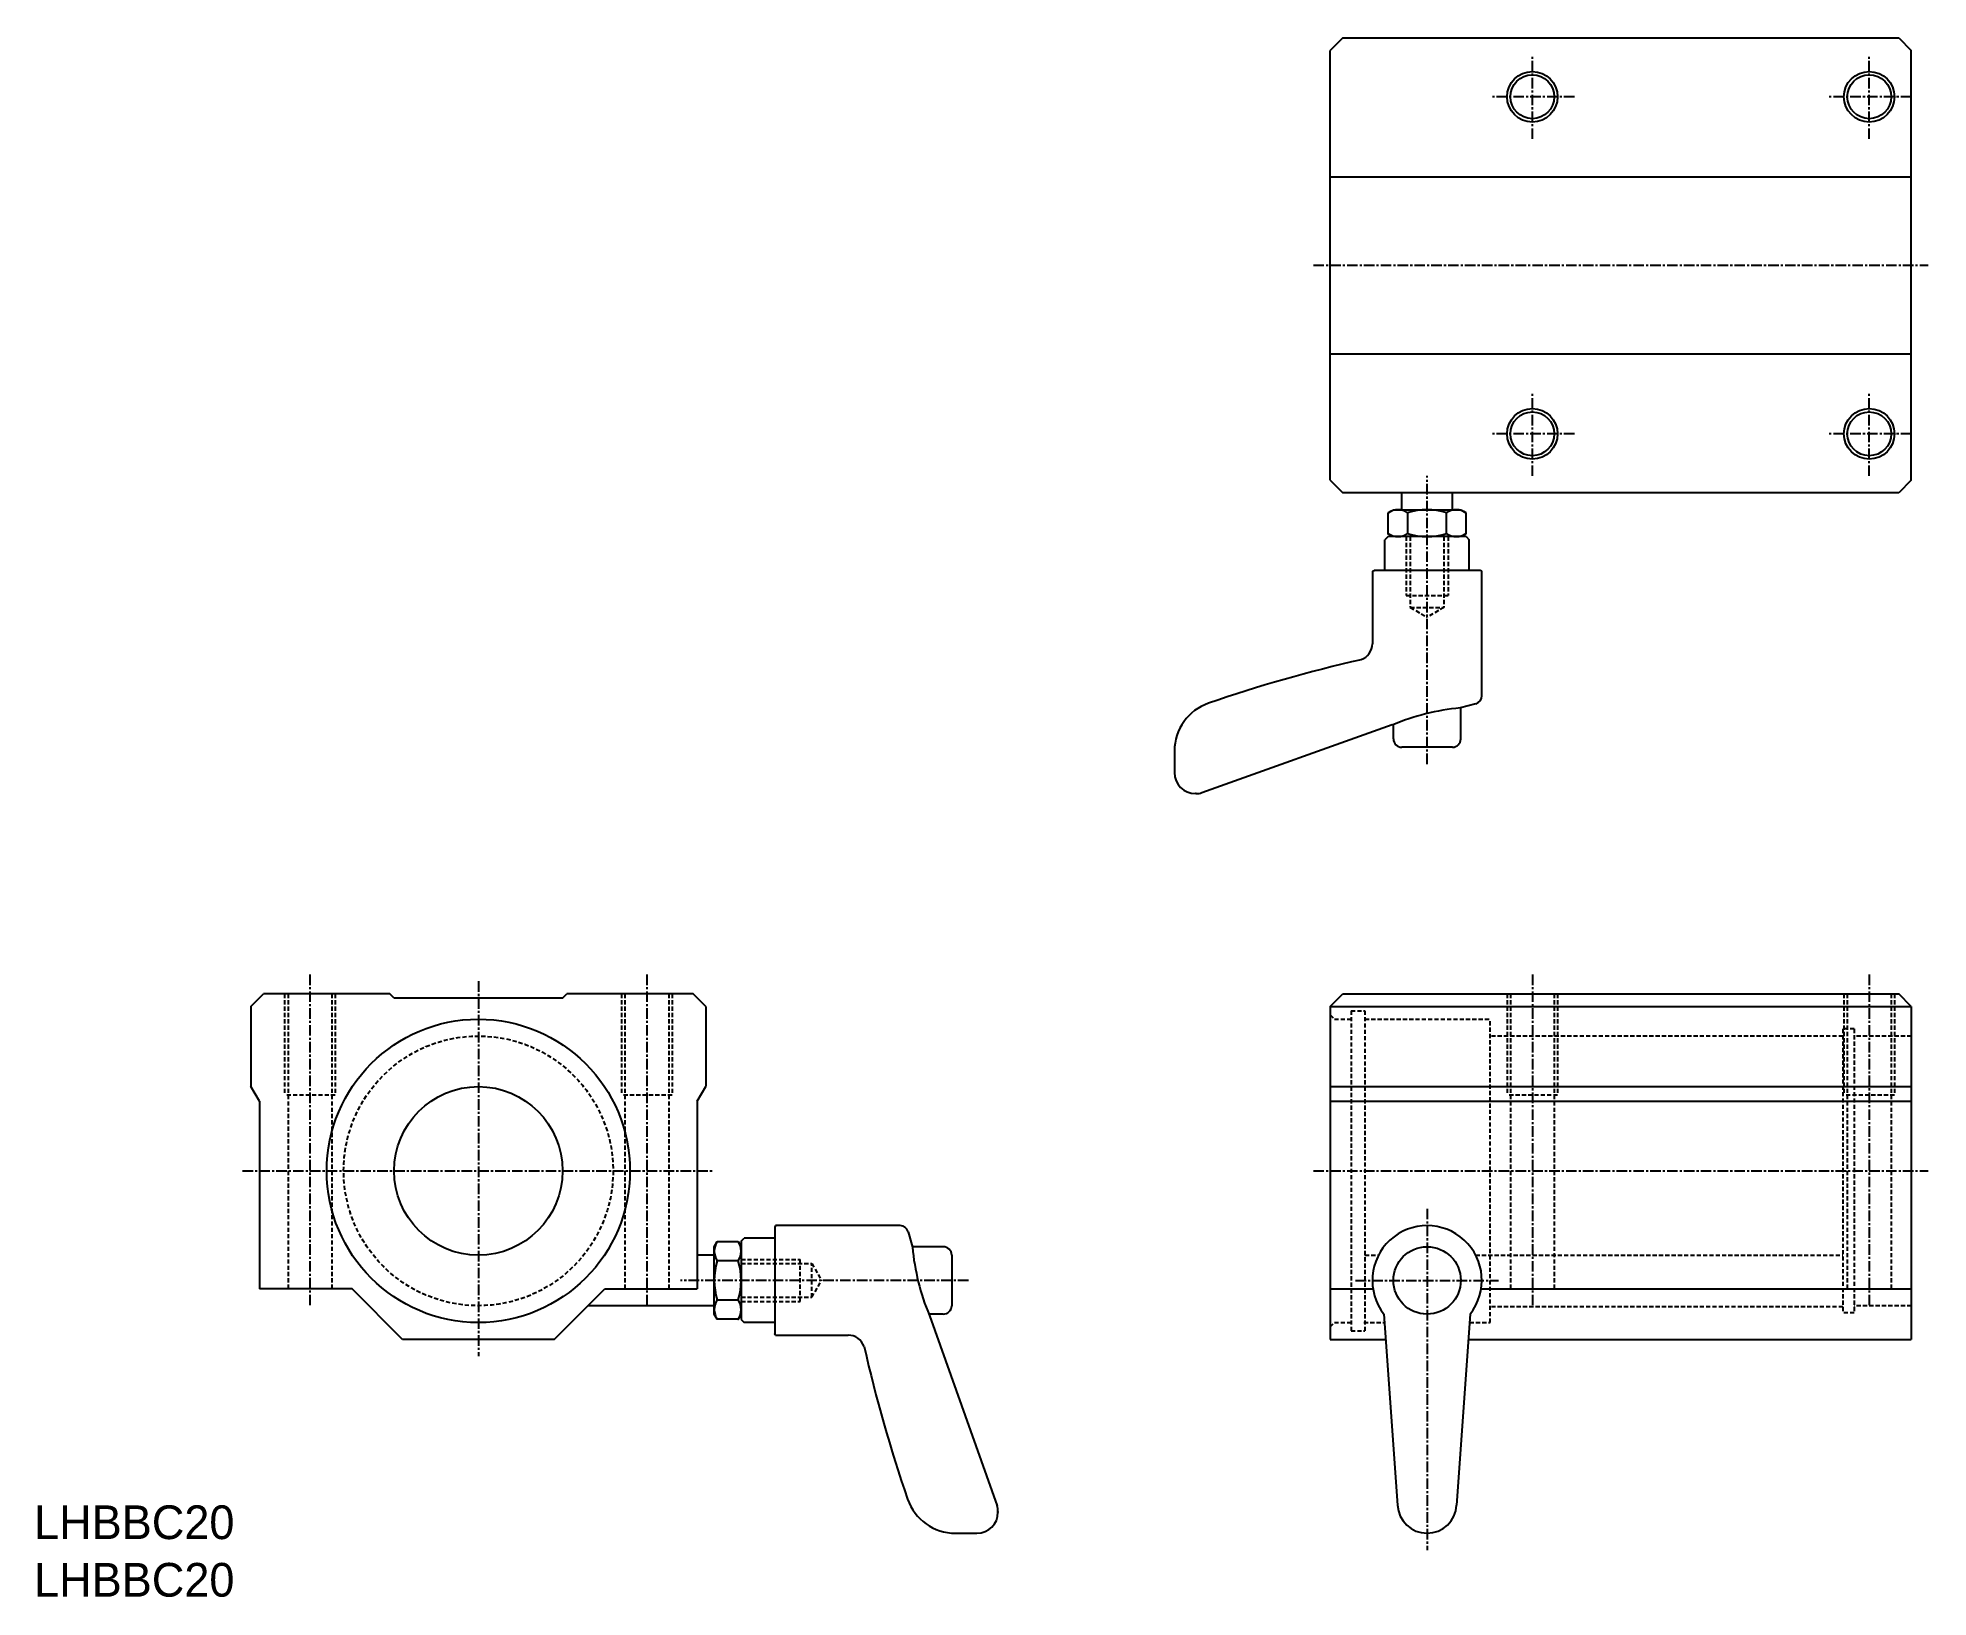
# Model space of a CAD drawing. Extents: x 1962 to 2187, y -964 to -779.
import ezdxf

# ---------------------------------------------------------------- set-up
doc = ezdxf.new("R2010")
doc.units = 0
doc.linetypes.add('CENTER', pattern=[2, 1.25, -0.25, 0.25, -0.25])
doc.linetypes.add('DASHED', pattern=[0.75, 0.5, -0.25])
doc.layers.get('0').update_dxf_attribs({"linetype": 'CONTINUOUS'})
doc.layers.add('CENTER', color=1, linetype='CENTER')

# ---------------------------------------------------------------- blocks, each defined once
blk = doc.blocks.new('A$C591A3873')
at = {"color": 1, "linetype": 'CENTER'}
for p, q in [((0, 8.5), (0, -32)), ((-8.5, 0), (8.5, 0))]:
    blk.add_line(p, q, dxfattribs=at)
at = {"color": 7, "linetype": 'CONTINUOUS'}
for p, q in [((-5.12, -4), (-3.5, -26.66)), ((5.12, -4), (3.5, -26.66))]:
    blk.add_line(p, q, dxfattribs=at)
blk.add_circle((0, 0), 4, dxfattribs=at)
for centre, radius, start, end in [((0, 0), 6.5, 322.0201, 217.9799), ((0, -26.5), 3.5, 182.543, 357.4475)]:
    blk.add_arc(centre, radius, start, end, dxfattribs=at)

msp = doc.modelspace()

# ---------------------------------------------------------------- linework, layer by layer
at = {"color": 7, "linetype": 'CONTINUOUS'}
for p, q in [((2117.27, -778.53), (2115.77, -780.03)), ((2117.27, -778.53), (2183.27, -778.53)), ((2183.27, -778.53), (2184.77, -780.03)), ((2115.77, -831.03), (2115.77, -780.03)), ((2184.77, -831.03), (2184.77, -780.03)), ((2115.77, -795.03), (2184.77, -795.03)), ((2115.77, -816.03), (2184.77, -816.03)), ((2115.77, -831.03), (2117.27, -832.53)), ((2183.27, -832.53), (2117.27, -832.53)), ((2124.27, -834.53), (2124.27, -832.53)), ((2130.27, -834.53), (2130.27, -832.53)), ((2184.77, -831.03), (2183.27, -832.53)), ((2122.65, -834.89), (2123.27, -834.53)), ((2122.65, -837.38), (2122.65, -834.89)), ((2123.27, -834.53), (2131.27, -834.53)), ((2124.96, -834.89), (2124.96, -837.38)), ((2129.58, -837.38), (2129.58, -834.89)), ((2131.27, -834.53), (2131.89, -834.89)), ((2131.89, -834.89), (2131.89, -837.38)), ((2122.64, -837.73), (2122.27, -838.1)), ((2122.27, -841.73), (2122.27, -838.1)), ((2131.91, -837.73), (2122.64, -837.73)), ((2123.27, -837.73), (2122.65, -837.38)), ((2131.27, -837.73), (2123.27, -837.73)), ((2131.89, -837.38), (2131.27, -837.73)), ((2131.91, -837.73), (2132.27, -838.1)), ((2132.27, -841.73), (2132.27, -838.1)), ((2120.77, -841.82), (2120.97, -841.73)), ((2133.57, -841.73), (2120.97, -841.73)), ((2133.77, -841.82), (2133.57, -841.73)), ((2120.77, -841.82), (2120.77, -850.44)), ((2133.77, -856.6), (2133.77, -841.82)), ((2133.04, -857.56), (2131.22, -858.06)), ((2131.27, -861.73), (2131.27, -858.05)), ((2123.11, -860.08), (2100.52, -868.12)), ((2123.27, -861.73), (2123.27, -860.02)), ((2097.27, -863.17), (2097.27, -865.73)), ((2130.27, -862.73), (2124.27, -862.73)), ((2099.85, -868.23), (2099.77, -868.23)), ((1987.62, -893.5), (1989.12, -892)), ((2004.12, -892), (1989.12, -892)), ((2000.37, -892), (2000.37, -892)), ((2004.62, -892.5), (2004.12, -892)), ((2024.62, -892.5), (2004.62, -892.5)), ((2024.62, -892.5), (2025.12, -892)), ((2040.12, -892), (2025.12, -892)), ((2041.62, -893.5), (2040.12, -892)), ((2115.77, -893.5), (2117.27, -892)), ((2117.27, -892), (2183.27, -892)), ((2184.77, -893.5), (2183.27, -892)), ((1987.62, -893.5), (1987.62, -903)), ((2041.62, -893.5), (2041.62, -903)), ((2115.77, -893.5), (2115.77, -933)), ((2115.77, -893.5), (2184.77, -893.5)), ((2184.77, -893.5), (2184.77, -933)), ((1988.62, -904.73), (1987.62, -903)), ((2040.62, -904.73), (2041.62, -903)), ((2115.77, -903), (2184.77, -903)), ((1988.62, -904.73), (1988.62, -927)), ((2040.62, -904.73), (2040.62, -927)), ((2115.77, -904.73), (2184.77, -904.73)), ((2049.91, -919.5), (2049.82, -919.7)), ((2049.82, -919.7), (2049.82, -932.29)), ((2064.69, -919.5), (2049.91, -919.5)), ((2065.65, -920.22), (2066.15, -922.05)), ((2042.62, -922), (2042.98, -921.38)), ((2042.62, -930), (2042.62, -922)), ((2042.98, -921.38), (2045.47, -921.38)), ((2045.47, -921.38), (2045.82, -922)), ((2045.82, -921.36), (2046.19, -921)), ((2045.82, -921.36), (2045.82, -930.63)), ((2045.82, -922), (2045.82, -930)), ((2049.82, -921), (2046.19, -921)), ((2069.82, -922), (2066.14, -922)), ((2042.62, -923), (2040.62, -923)), ((2045.47, -923.69), (2042.98, -923.69)), ((2070.82, -923), (2070.82, -929)), ((1999.62, -927), (1988.62, -927)), ((2005.62, -933), (1999.62, -927)), ((2023.62, -933), (2029.62, -927)), ((2029.62, -927), (2040.62, -927)), ((2115.77, -927), (2120.85, -927)), ((2133.7, -927), (2184.77, -927)), ((2042.62, -929), (2027.62, -929)), ((2042.98, -928.3), (2045.47, -928.3)), ((2042.98, -930.61), (2042.62, -930)), ((2045.47, -930.61), (2042.98, -930.61)), ((2045.82, -930), (2045.47, -930.61)), ((2045.82, -930.63), (2046.19, -931)), ((2049.82, -931), (2046.19, -931)), ((2069.82, -930), (2068.11, -930)), ((2068.17, -930.15), (2076.21, -952.74)), ((2023.62, -933), (2005.62, -933)), ((2049.91, -932.5), (2049.82, -932.29)), ((2049.91, -932.5), (2058.53, -932.5)), ((2115.77, -933), (2122.36, -933)), ((2132.18, -933), (2184.77, -933)), ((2076.32, -953.41), (2076.32, -953.5)), ((2071.26, -956), (2073.82, -956))]:
    msp.add_line(p, q, dxfattribs=at)
at = {"color": 3, "linetype": 'DASHED'}
for p, q in [((2124.77, -837.73), (2124.77, -844.73)), ((2125.27, -837.73), (2125.27, -846.13)), ((2129.27, -837.73), (2129.27, -846.13)), ((2129.77, -837.73), (2129.77, -844.73)), ((2124.77, -844.73), (2129.77, -844.73)), ((2125.27, -846.13), (2127.27, -847.29)), ((2125.27, -846.13), (2129.27, -846.13)), ((2129.27, -846.13), (2127.27, -847.29)), ((1991.62, -892), (1991.62, -904)), ((1992.02, -892), (1992.02, -927)), ((1997.22, -892), (1997.22, -927)), ((1997.62, -892), (1997.62, -904)), ((2031.62, -892), (2031.62, -904)), ((2032.02, -892), (2032.02, -927)), ((2037.22, -892), (2037.22, -927)), ((2037.62, -892), (2037.62, -904)), ((2136.77, -892), (2136.77, -904)), ((2137.17, -892), (2137.17, -927)), ((2142.37, -892), (2142.37, -927)), ((2142.77, -892), (2142.77, -904)), ((2176.77, -892), (2176.77, -904)), ((2177.17, -892), (2177.17, -927)), ((2182.37, -892), (2182.37, -927)), ((2182.77, -892), (2182.77, -904)), ((2115.77, -894.5), (2116.27, -895)), ((2116.27, -895), (2118.24, -895)), ((2118.24, -894), (2118.24, -932)), ((2118.24, -894), (2119.89, -894)), ((2119.89, -894), (2119.89, -932)), ((2119.89, -895), (2134.77, -895)), ((2134.77, -931), (2134.77, -895)), ((2176.65, -897), (2134.77, -897)), ((2176.65, -896.15), (2176.65, -929.85)), ((2178, -896.15), (2176.65, -896.15)), ((2178, -896.15), (2178, -929.85)), ((2184.77, -897), (2178, -897)), ((1997.62, -904), (1991.62, -904)), ((2037.62, -904), (2031.62, -904)), ((2142.77, -904), (2136.77, -904)), ((2182.77, -904), (2176.77, -904)), ((2045.82, -923.5), (2052.82, -923.5)), ((2045.82, -924), (2054.22, -924)), ((2052.82, -928.5), (2052.82, -923.5)), ((2054.22, -928), (2054.22, -924)), ((2054.22, -924), (2055.38, -926)), ((2119.89, -923), (2121.51, -923)), ((2133.04, -923), (2176.65, -923)), ((2054.22, -928), (2055.38, -926)), ((2045.82, -928), (2054.22, -928)), ((2045.82, -928.5), (2052.82, -928.5)), ((2176.65, -929.15), (2134.77, -929.15)), ((2184.77, -929), (2178, -929)), ((2115.77, -931.5), (2116.27, -931)), ((2116.27, -931), (2118.24, -931)), ((2119.77, -931), (2122.22, -931)), ((2132.32, -931), (2134.77, -931)), ((2178, -929.85), (2176.65, -929.85)), ((2118.24, -932), (2119.89, -932))]:
    msp.add_line(p, q, dxfattribs=at)
at = {"color": 3}
for centre in [(2139.77, -785.53), (2179.77, -785.53), (2139.77, -825.53), (2179.77, -825.53)]:
    msp.add_circle(centre, 3, dxfattribs=at)
at = {"color": 7, "linetype": 'CONTINUOUS'}
for centre, radius in [((2139.77, -785.53), 2.6), ((2179.77, -785.53), 2.6), ((2139.77, -825.53), 2.6), ((2179.77, -825.53), 2.6), ((2014.62, -913), 18), ((2014.62, -913), 10)]:
    msp.add_circle(centre, radius, dxfattribs=at)
at = {"color": 3, "linetype": 'DASHED'}
msp.add_circle((2014.62, -913), 16, dxfattribs=at)
at = {"color": 7, "linetype": 'CONTINUOUS'}
for centre, radius, start, end in [((2123.81, -836.58), 2.04, 55.6158, 124.3842), ((2127.27, -842.18), 7.64, 72.412, 107.588), ((2130.74, -836.58), 2.04, 55.6158, 124.3842), ((2123.81, -835.69), 2.04, 235.6158, 304.3842), ((2127.27, -830.09), 7.64, 252.412, 287.588), ((2130.74, -835.69), 2.04, 235.6158, 304.3842), ((2118.77, -850.44), 2, 289.379, 0), ((2157.53, -1020.36), 172.29, 102.7741, 109.0455), ((2132.77, -856.6), 1, 285.7247, 0), ((2103.27, -863.17), 6, 109.1019, 180), ((2133.76, -885.48), 27.53, 95.2907, 112.7322), ((2124.27, -861.73), 1, 180, 270), ((2130.27, -861.73), 1, 270, 0), ((2099.77, -865.73), 2.5, 180, 270), ((2099.85, -866.23), 2, 270, 289.5744), ((2064.69, -920.5), 1, 15.7247, 90), ((2044.67, -922.53), 2.04, 145.6158, 214.3842), ((2043.78, -922.53), 2.04, 325.6158, 34.3842), ((2093.57, -919.51), 27.53, 185.2907, 202.7322), ((2069.82, -923), 1, 0, 90), ((2050.27, -926), 7.64, 162.412, 197.588), ((2038.18, -926), 7.64, 342.412, 17.588), ((2044.67, -929.46), 2.04, 145.6158, 214.3842), ((2043.78, -929.46), 2.04, 325.6158, 34.3842), ((2069.82, -929), 1, 270, 0), ((2058.53, -934.5), 2, 19.379, 90), ((2228.45, -895.74), 172.29, 192.7741, 199.0455), ((2071.26, -950), 6, 199.1019, 270), ((2073.82, -953.5), 2.5, 270, 0), ((2074.32, -953.41), 2, 0, 19.5744)]:
    msp.add_arc(centre, radius, start, end, dxfattribs=at)
for p in [(2122.65, -837.38), (2045.47, -930.61), (2076.32, -953.5)]:
    msp.add_point(p, dxfattribs=at)
at = {"color": 11}
msp.add_point((2014.62, -903), dxfattribs=at)
at = {"layer": 'CENTER', "color": 1, "linetype": 'CENTER'}
for p, q in [((2139.77, -790.53), (2139.77, -780.53)), ((2179.77, -790.53), (2179.77, -780.53)), ((2144.77, -785.53), (2134.77, -785.53)), ((2184.77, -785.53), (2174.77, -785.53)), ((2113.77, -805.53), (2186.77, -805.53)), ((2139.77, -830.53), (2139.77, -820.53)), ((2179.77, -830.53), (2179.77, -820.53)), ((2144.77, -825.53), (2134.77, -825.53)), ((2184.77, -825.53), (2174.77, -825.53)), ((2127.27, -864.73), (2127.27, -830.53)), ((1994.62, -889.7), (1994.62, -929.16)), ((2014.62, -890.5), (2014.62, -935)), ((2034.62, -889.7), (2034.62, -929.16)), ((2139.77, -889.7), (2139.77, -929.16)), ((2179.77, -889.7), (2179.77, -929.16)), ((1986.62, -913), (2042.62, -913)), ((2113.77, -913), (2186.77, -913)), ((2072.82, -926), (2038.62, -926))]:
    msp.add_line(p, q, dxfattribs=at)

# ---------------------------------------------------------------- block references
at = {"color": 4, "linetype": 'CONTINUOUS'}
msp.add_blockref('A$C591A3873', (2127.27, -926), dxfattribs=at)

# ---------------------------------------------------------------- texts
at = {"color": 7, "linetype": 'CONTINUOUS'}
for p in [(1961.87, -956.7), (1961.87, -963.53)]:
    msp.add_text('LHBBC20', height=4, dxfattribs=at).set_placement(p)

doc.saveas('drawing.dxf')
